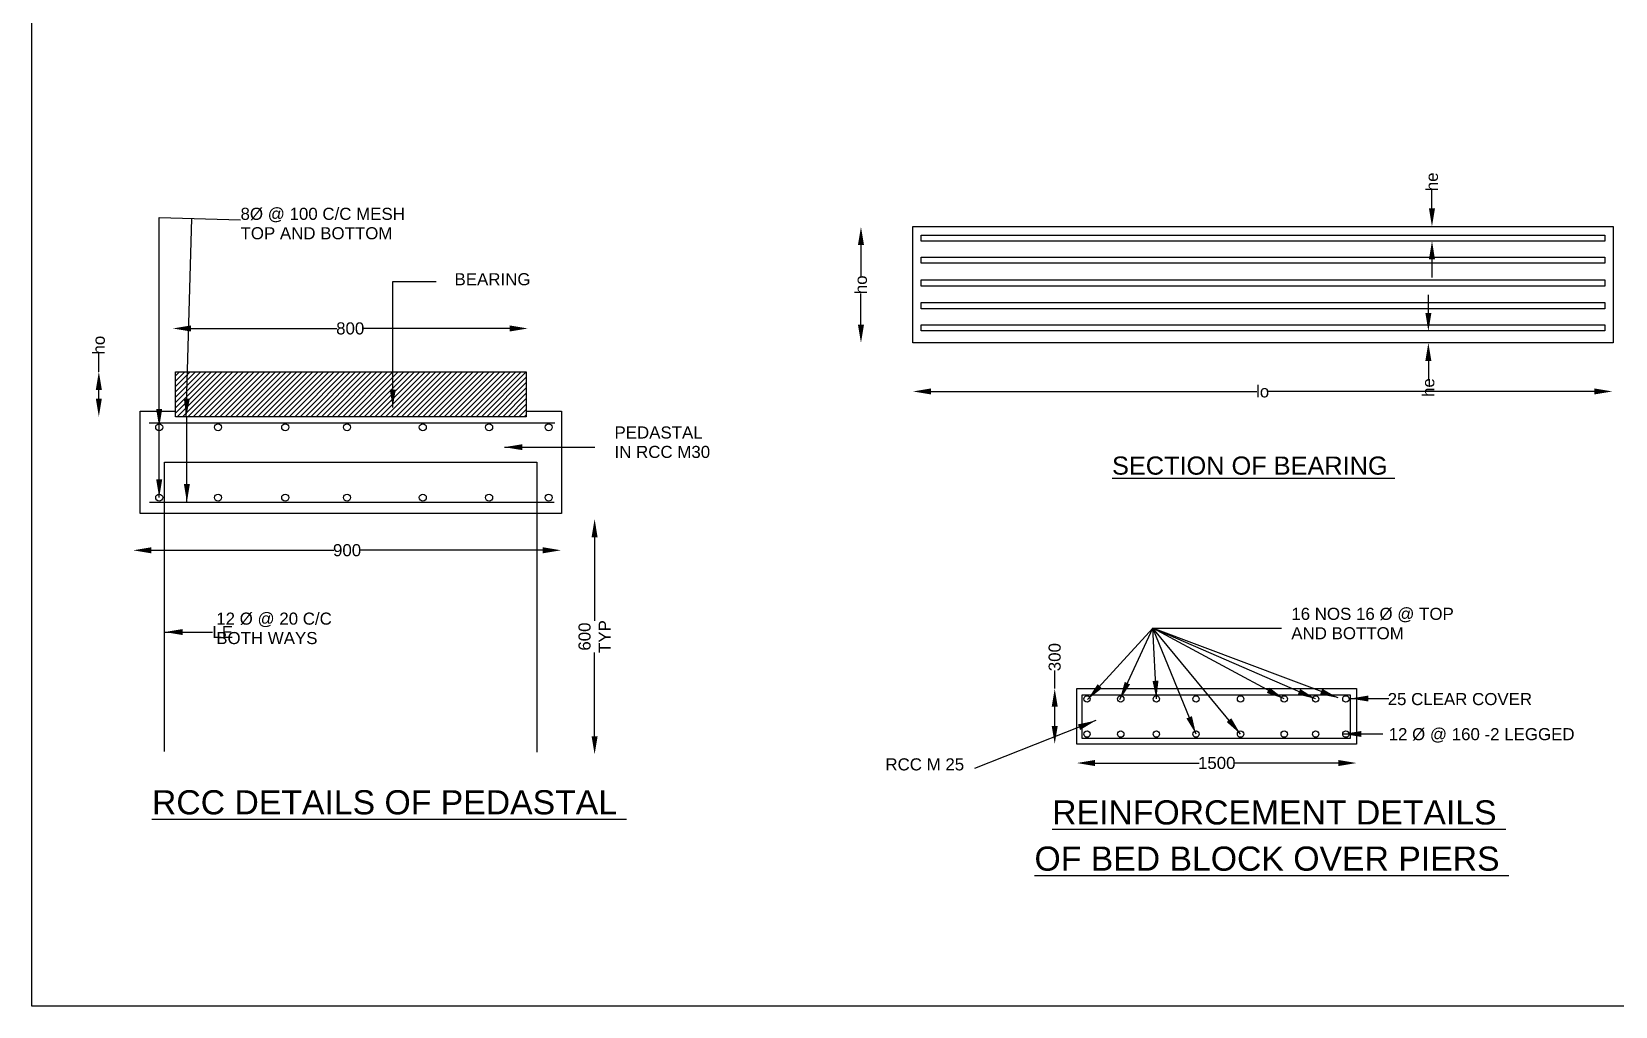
# Model space of a CAD drawing. Header units: millimetres. Extents: x 5124 to 2533260, y 2311 to 44414494.
# Drawn here: x 2505636 to 2518746, y 44395080 to 44403142 of the extents above; entities that cross this region are included whole.
import ezdxf

# ---------------------------------------------------------------- set-up
doc = ezdxf.new("R2010")
doc.units = ezdxf.units.MM
doc.header["$MEASUREMENT"] = 0
for name, color, linetype in [('DIMENSION', 7, 'Continuous'), ('DRAWING', 2, 'Continuous'), ('TEXT', 7, 'Continuous')]:
    doc.layers.add(name, color=color, linetype=linetype)
doc.styles.get("Standard").update_dxf_attribs({"font": 'arial.ttf', "height": 100})
doc.dimstyles.get("Standard").update_dxf_attribs({"dimtxt": 100, "dimasz": 150, "dimexe": 0.18, "dimexo": 0.0625, "dimgap": 0.09, "dimtad": 0, "dimdec": 0, "dimzin": 0, "dimdsep": 46, "dimtxsty": 'Standard', "dimcen": 0.09, "dimse1": 1, "dimse2": 1, "dimadec": 0, "dimazin": 0, "dimtfac": 1, "dimtdec": 0, "dimtofl": 0, "dimtmove": 0, "dimatfit": 3, "dimfxl": 1, "dimtolj": 1, "dimtzin": 0, "dimarcsym": 0})

# ---------------------------------------------------------------- blocks, each defined once
blk = doc.blocks.new('*D96')
at = {"layer": 'Defpoints', "color": 0, "transparency": 16777216}
for p in [(2509742, 44400687), (2509742, 44400676), (2506804, 44400646)]:
    blk.add_point(p, dxfattribs=at)
at = {"layer": 'DIMENSION', "color": 0, "lineweight": -2, "transparency": 16777216}
for p, q in [((2506954, 44400687), (2508163, 44400687)), ((2509592, 44400687), (2508383, 44400687))]:
    blk.add_line(p, q, dxfattribs=at)
at = {"layer": 'DIMENSION', "color": 0, "transparency": 16777216}
for points in [[(2506954, 44400712), (2506954, 44400662), (2506804, 44400687)], [(2509592, 44400712), (2509592, 44400662), (2509742, 44400687)]]:
    blk.add_solid(points, dxfattribs=at)
at = {"layer": 'DIMENSION', "color": 0, "transparency": 16777216, "insert": (2508273, 44400687), "char_height": 100, "attachment_point": 5}
blk.add_mtext('\\A1;800', dxfattribs=at)
blk = doc.blocks.new('*D97')
at = {"layer": 'Defpoints', "color": 0, "transparency": 16777216}
for p in [(2506192, 44400329), (2506827, 44400329), (2506827, 44399957)]:
    blk.add_point(p, dxfattribs=at)
at = {"layer": 'DIMENSION', "color": 0, "lineweight": -2, "transparency": 16777216}
for p, q in [((2506192, 44400329), (2506192, 44400479)), ((2506192, 44400107), (2506192, 44400179))]:
    blk.add_line(p, q, dxfattribs=at)
at = {"layer": 'DIMENSION', "color": 0, "transparency": 16777216}
for points in [[(2506167, 44400179), (2506217, 44400179), (2506192, 44400329)], [(2506167, 44400107), (2506217, 44400107), (2506192, 44399957)]]:
    blk.add_solid(points, dxfattribs=at)
at = {"layer": 'DIMENSION', "color": 0, "transparency": 16777216, "insert": (2506192, 44400549), "char_height": 100, "attachment_point": 5, "rotation": 90}
blk.add_mtext('\\A1;ho', dxfattribs=at)
blk = doc.blocks.new('*D98')
at = {"layer": 'Defpoints', "color": 0, "transparency": 16777216}
for p in [(2506476, 44398866), (2510017, 44398866), (2510017, 44398852)]:
    blk.add_point(p, dxfattribs=at)
at = {"layer": 'DIMENSION', "color": 0, "lineweight": -2, "transparency": 16777216}
for p, q in [((2506626, 44398852), (2508136, 44398852)), ((2509867, 44398852), (2508357, 44398852))]:
    blk.add_line(p, q, dxfattribs=at)
at = {"layer": 'DIMENSION', "color": 0, "transparency": 16777216}
for points in [[(2506626, 44398877), (2506626, 44398827), (2506476, 44398852)], [(2509867, 44398877), (2509867, 44398827), (2510017, 44398852)]]:
    blk.add_solid(points, dxfattribs=at)
at = {"layer": 'DIMENSION', "color": 0, "transparency": 16777216, "insert": (2508247, 44398852), "char_height": 100, "attachment_point": 5}
blk.add_mtext('\\A1;900', dxfattribs=at)
blk = doc.blocks.new('*D99')
at = {"layer": 'Defpoints', "color": 0, "transparency": 16777216}
for p in [(2510296, 44399110), (2510298, 44399110), (2510298, 44397164)]:
    blk.add_point(p, dxfattribs=at)
at = {"layer": 'DIMENSION', "color": 0, "lineweight": -2, "transparency": 16777216}
for p, q in [((2510296, 44398960), (2510296, 44398269)), ((2510296, 44397314), (2510296, 44398006))]:
    blk.add_line(p, q, dxfattribs=at)
at = {"layer": 'DIMENSION', "color": 0, "transparency": 16777216}
for points in [[(2510271, 44398960), (2510321, 44398960), (2510296, 44399110)], [(2510271, 44397314), (2510321, 44397314), (2510296, 44397164)]]:
    blk.add_solid(points, dxfattribs=at)
at = {"layer": 'DIMENSION', "color": 0, "transparency": 16777216, "insert": (2510296, 44398138), "char_height": 100, "attachment_point": 5, "rotation": 90}
blk.add_mtext('\\A1;600 \\PTYP', dxfattribs=at)
blk = doc.blocks.new('*D100')
at = {"layer": 'Defpoints', "color": 0, "transparency": 16777216}
for p in [(2512501, 44401527), (2512929, 44401527), (2512929, 44400568)]:
    blk.add_point(p, dxfattribs=at)
at = {"layer": 'DIMENSION', "color": 0, "lineweight": -2, "transparency": 16777216}
for p, q in [((2512501, 44401377), (2512501, 44401118)), ((2512501, 44400718), (2512501, 44400977))]:
    blk.add_line(p, q, dxfattribs=at)
at = {"layer": 'DIMENSION', "color": 0, "transparency": 16777216}
for points in [[(2512476, 44401377), (2512526, 44401377), (2512501, 44401527)], [(2512476, 44400718), (2512526, 44400718), (2512501, 44400568)]]:
    blk.add_solid(points, dxfattribs=at)
at = {"layer": 'DIMENSION', "color": 0, "transparency": 16777216, "insert": (2512501, 44401048), "char_height": 100, "attachment_point": 5, "rotation": 90}
blk.add_mtext('\\A1;ho', dxfattribs=at)
blk = doc.blocks.new('*D101')
at = {"layer": 'Defpoints', "color": 0, "transparency": 16777216}
for p in [(2518722, 44400166), (2512931, 44400134), (2518722, 44400134)]:
    blk.add_point(p, dxfattribs=at)
at = {"layer": 'DIMENSION', "color": 0, "lineweight": -2, "transparency": 16777216}
for p, q in [((2513081, 44400166), (2515779, 44400166)), ((2518572, 44400166), (2515874, 44400166))]:
    blk.add_line(p, q, dxfattribs=at)
at = {"layer": 'DIMENSION', "color": 0, "transparency": 16777216}
for points in [[(2513081, 44400191), (2513081, 44400141), (2512931, 44400166)], [(2518572, 44400191), (2518572, 44400141), (2518722, 44400166)]]:
    blk.add_solid(points, dxfattribs=at)
at = {"layer": 'DIMENSION', "color": 0, "transparency": 16777216, "insert": (2515826, 44400166), "char_height": 100, "attachment_point": 5}
blk.add_mtext('\\A1;lo', dxfattribs=at)
blk = doc.blocks.new('*D107')
at = {"layer": 'Defpoints', "color": 0, "transparency": 16777216}
for p in [(2514288, 44397249), (2516604, 44397249), (2516604, 44397092)]:
    blk.add_point(p, dxfattribs=at)
at = {"layer": 'DIMENSION', "color": 0, "lineweight": -2, "transparency": 16777216}
for p, q in [((2514438, 44397092), (2515301, 44397092)), ((2516454, 44397092), (2515591, 44397092))]:
    blk.add_line(p, q, dxfattribs=at)
at = {"layer": 'DIMENSION', "color": 0, "transparency": 16777216}
for points in [[(2514438, 44397117), (2514438, 44397067), (2514288, 44397092)], [(2516454, 44397117), (2516454, 44397067), (2516604, 44397092)]]:
    blk.add_solid(points, dxfattribs=at)
at = {"layer": 'DIMENSION', "color": 0, "transparency": 16777216, "insert": (2515446, 44397092), "char_height": 100, "attachment_point": 5}
blk.add_mtext('\\A1;1500', dxfattribs=at)
blk = doc.blocks.new('*D108')
at = {"layer": 'Defpoints', "color": 0, "transparency": 16777216}
for p in [(2514105, 44397708), (2514288, 44397708), (2514288, 44397249)]:
    blk.add_point(p, dxfattribs=at)
at = {"layer": 'DIMENSION', "color": 0, "lineweight": -2, "transparency": 16777216}
for p, q in [((2514105, 44397708), (2514105, 44397858)), ((2514105, 44397399), (2514105, 44397558))]:
    blk.add_line(p, q, dxfattribs=at)
at = {"layer": 'DIMENSION', "color": 0, "transparency": 16777216}
for points in [[(2514080, 44397558), (2514130, 44397558), (2514105, 44397708)], [(2514080, 44397399), (2514130, 44397399), (2514105, 44397249)]]:
    blk.add_solid(points, dxfattribs=at)
at = {"layer": 'DIMENSION', "color": 0, "transparency": 16777216, "insert": (2514105, 44397968), "char_height": 100, "attachment_point": 5, "rotation": 90}
blk.add_mtext('\\A1;300', dxfattribs=at)
blk = doc.blocks.new('*D110')
at = {"layer": 'Defpoints', "color": 0, "transparency": 16777216}
for p in [(2518659, 44401088), (2519006, 44401088), (2518659, 44401038)]:
    blk.add_point(p, dxfattribs=at)
at = {"layer": 'DIMENSION', "color": 0, "lineweight": -2, "transparency": 16777216}
for p, q in [((2519006, 44401238), (2519006, 44401388)), ((2519006, 44400888), (2519006, 44400738))]:
    blk.add_line(p, q, dxfattribs=at)
at = {"layer": 'DIMENSION', "color": 0, "transparency": 16777216}
for points in [[(2518981, 44401238), (2519031, 44401238), (2519006, 44401088)], [(2518981, 44400888), (2519031, 44400888), (2519006, 44401038)]]:
    blk.add_solid(points, dxfattribs=at)
at = {"layer": 'DIMENSION', "color": 0, "transparency": 16777216, "insert": (2519006, 44401455), "char_height": 100, "attachment_point": 5, "rotation": 90}
blk.add_mtext('\\A1;hs', dxfattribs=at)
blk = doc.blocks.new('*D111')
at = {"layer": 'Defpoints', "color": 0, "transparency": 16777216}
for p in [(2517226, 44401530), (2517228, 44401530), (2517226, 44401410)]:
    blk.add_point(p, dxfattribs=at)
at = {"layer": 'DIMENSION', "color": 0, "lineweight": -2, "transparency": 16777216}
for p, q in [((2517228, 44401680), (2517228, 44401830)), ((2517228, 44401260), (2517228, 44401110))]:
    blk.add_line(p, q, dxfattribs=at)
at = {"layer": 'DIMENSION', "color": 0, "transparency": 16777216}
for points in [[(2517203, 44401680), (2517253, 44401680), (2517228, 44401530)], [(2517203, 44401260), (2517253, 44401260), (2517228, 44401410)]]:
    blk.add_solid(points, dxfattribs=at)
at = {"layer": 'DIMENSION', "color": 0, "transparency": 16777216, "insert": (2517228, 44401900), "char_height": 100, "attachment_point": 5, "rotation": 90}
blk.add_mtext('\\A1;he', dxfattribs=at)
blk = doc.blocks.new('*D112')
at = {"layer": 'Defpoints', "color": 0, "transparency": 16777216}
for p in [(2517198, 44400568), (2517228, 44400666), (2517228, 44400568)]:
    blk.add_point(p, dxfattribs=at)
at = {"layer": 'DIMENSION', "color": 0, "lineweight": -2, "transparency": 16777216}
for p, q in [((2517198, 44400816), (2517198, 44400966)), ((2517198, 44400418), (2517198, 44400268))]:
    blk.add_line(p, q, dxfattribs=at)
at = {"layer": 'DIMENSION', "color": 0, "transparency": 16777216}
for points in [[(2517173, 44400816), (2517223, 44400816), (2517198, 44400666)], [(2517173, 44400418), (2517223, 44400418), (2517198, 44400568)]]:
    blk.add_solid(points, dxfattribs=at)
at = {"layer": 'DIMENSION', "color": 0, "transparency": 16777216, "insert": (2517198, 44400198), "char_height": 100, "attachment_point": 5, "rotation": 90}
blk.add_mtext('\\A1;he', dxfattribs=at)

msp = doc.modelspace()

# ---------------------------------------------------------------- hatches: boundary and pattern name
at = {"layer": 'DRAWING'}
h = msp.add_hatch(dxfattribs=at)
h.set_pattern_fill('ANSI31', color=0, scale=250, style=0)
h.paths.add_polyline_path([(2506827.2, 44400328.6), (2509730.6, 44400328.6), (2509730.6, 44399956.6), (2506827.2, 44399956.6)])

# ---------------------------------------------------------------- linework, layer by layer
at = {"layer": 'DIMENSION'}
msp.add_lwpolyline([(2533260, 44395079.5), (2505636, 44395079.5), (2505636, 44414494), (2533260, 44414494)], close=True, dxfattribs=at)
at = {"layer": 'DRAWING', "color": 0}
for points in [[(2512929.3, 44401530.2), (2518728.2, 44401530.2), (2518728.2, 44400568), (2512929.3, 44400568)], [(2512998.7, 44401460.1), (2518658.8, 44401460.1), (2518658.8, 44401409.7), (2512998.7, 44401409.7)], [(2512998.7, 44401278), (2518658.8, 44401278), (2518658.8, 44401227.6), (2512998.7, 44401227.6)], [(2512998.7, 44401088), (2518658.8, 44401088), (2518658.8, 44401037.6), (2512998.7, 44401037.6)], [(2512998.7, 44400901.1), (2518658.8, 44400901.1), (2518658.8, 44400850.7), (2512998.7, 44400850.7)], [(2512998.7, 44400716.6), (2518658.8, 44400716.6), (2518658.8, 44400666.2), (2512998.7, 44400666.2)], [(2506827.2, 44400328.6), (2509730.6, 44400328.6), (2509730.6, 44399956.6), (2506827.2, 44399956.6)], [(2514288.5, 44397707.8), (2516603.6, 44397707.8), (2516603.6, 44397248.6), (2514288.5, 44397248.6)], [(2514333, 44397655.9), (2516551.7, 44397655.9), (2516551.7, 44397295.5), (2514333, 44397295.5)]]:
    msp.add_lwpolyline(points, close=True, dxfattribs=at)
for points in [[(2509730.6, 44400002.4), (2510022.3, 44400002.4), (2510022.3, 44399156.8), (2506533.7, 44399156.8), (2506533.7, 44400002.4), (2506827.2, 44400002.4)], [(2506607.9, 44399906.1), (2509965.6, 44399906.1)], [(2506736.3, 44397187.2), (2506736.3, 44399579.6), (2509818.6, 44399579.6), (2509818.6, 44397181.6)], [(2506610.3, 44399250), (2509962.6, 44399250)]]:
    msp.add_lwpolyline(points, dxfattribs=at)
for centre, radius in [((2506691.6, 44399869.9), 29), ((2507179.1, 44399869.9), 29), ((2507734.9, 44399869.9), 29), ((2508246.7, 44399869.9), 29), ((2508874, 44399869.9), 29), ((2509422.9, 44399869.9), 29), ((2509915.3, 44399869.9), 29), ((2506691.6, 44399287.6), 29), ((2507179.1, 44399287.6), 29), ((2507734.9, 44399287.6), 29), ((2508246.7, 44399287.6), 29), ((2508874, 44399287.6), 29), ((2509422.9, 44399287.6), 29), ((2509915.3, 44399287.6), 29), ((2514372.2, 44397622.5), 26.3), ((2514651.5, 44397622.5), 26.3), ((2514946.6, 44397622.5), 26.3), ((2515274.5, 44397622.5), 26.3), ((2515643, 44397622.5), 26.3), ((2516004.6, 44397622.5), 26.3), ((2516264.7, 44397622.5), 26.3), ((2516515.4, 44397622.5), 26.3), ((2514372.2, 44397331.4), 26.3), ((2514651.5, 44397331.4), 26.3), ((2514946.6, 44397331.4), 26.3), ((2515274.5, 44397331.4), 26.3), ((2515643, 44397331.4), 26.3), ((2516004.6, 44397331.4), 26.3), ((2516264.7, 44397331.4), 26.3), ((2516515.4, 44397331.4), 26.3)]:
    msp.add_circle(centre, radius, dxfattribs=at)

# ---------------------------------------------------------------- texts
at = {"layer": 'DIMENSION', "insert": (2507132.1, 44398225.5), "char_height": 100, "attachment_point": 1}
msp.add_mtext('\\A1;LE ', dxfattribs=at)
at = {"layer": 'DIMENSION', "color": 0, "insert": (2514917.9, 44398158), "char_height": 100, "attachment_point": 9}
msp.add_mtext('\\A1;', dxfattribs=at)
at = {"layer": 'TEXT', "color": 0}
for s, height, p in [('8Ø @ 100 C/C MESH ', 100, (2507365, 44401585.5)), ('TOP AND BOTTOM ', 100, (2507365, 44401424.9)), ('BEARING ', 100, (2509136.5, 44401044.4)), ('PEDASTAL ', 100, (2510460.8, 44399776.6)), ('IN RCC M30 ', 100, (2510460.8, 44399615.9)), ('%%USECTION OF BEARING ', 150, (2514579.2, 44399477.6)), ('12 Ø @ 20 C/C', 100, (2507163.8, 44398236.6)), ('16 NOS 16 Ø @ TOP ', 100, (2516063.4, 44398276.4)), ('AND BOTTOM ', 100, (2516063.4, 44398115.7)), ('BOTH WAYS ', 100, (2507163.8, 44398076)), ('25 CLEAR COVER ', 100, (2516861.1, 44397571.3)), ('12 Ø @ 160 -2 LEGGED ', 100, (2516869, 44397280.9)), ('RCC M 25', 100, (2512703.3, 44397031)), ('%%URCC DETAILS OF PEDASTAL ', 200, (2506631.8, 44396667.3)), ('%%UREINFORCEMENT DETAILS ', 200, (2514084, 44396583.6)), ('%%UOF BED BLOCK OVER PIERS ', 200, (2513937.5, 44396201.3))]:
    msp.add_text(s, height=height, dxfattribs=at).set_placement(p)

# ---------------------------------------------------------------- dimensions: what is measured, and where the dimension line sits
at = {"layer": 'DIMENSION', "color": 0}
for base, p1, p2, text, picture, middle in [((2517228, 44401530.2), (2517226, 44401409.7), (2517226, 44401530.2), 'he', '*D111', (2517228, 44401900.5)), ((2512501.5, 44401527), (2512929.3, 44400568), (2512929.3, 44401527), 'ho', '*D100', (2512501.5, 44401047.5)), ((2519006, 44401088), (2518658.8, 44401037.6), (2518658.8, 44401088), 'hs', '*D110', (2519006, 44401454.6)), ((2517198, 44400568), (2517228, 44400666.2), (2517228, 44400568), 'he', '*D112', (2517198, 44400197.7)), ((2506192, 44400328.6), (2506827.2, 44399956.6), (2506827.2, 44400328.6), 'ho', '*D97', (2506192, 44400549.2)), ((2510296, 44399110.5), (2510298, 44397164.5), (2510298, 44399110.5), '600 \\PTYP', '*D99', (2510296, 44398137.5)), ((2514105.5, 44397707.8), (2514288.5, 44397248.6), (2514288.5, 44397707.8), '300', '*D108', (2514105.5, 44397968.1))]:
    dim = msp.add_linear_dim(base=base, p1=p1, p2=p2, angle=90, text=text, dimstyle='Standard', dxfattribs=at)
    dim.commit()
    dim.dimension.update_dxf_attribs({"geometry": picture, "text_midpoint": middle})
for base, p1, p2, text, picture, middle in [((2509742.5, 44400687), (2506803.5, 44400645.5), (2509742.5, 44400676.5), '800', '*D96', (2508273, 44400687)), ((2518722, 44400166), (2512931, 44400133.5), (2518722, 44400133.5), 'lo', '*D101', (2515826.5, 44400166)), ((2510017, 44398852), (2506476.5, 44398866), (2510017, 44398866), '900', '*D98', (2508246.8, 44398852)), ((2516603.6, 44397092), (2514288.5, 44397248.6), (2516603.6, 44397248.6), '1500', '*D107', (2515446, 44397092))]:
    dim = msp.add_linear_dim(base=base, p1=p1, p2=p2, text=text, dimstyle='Standard', dxfattribs=at)
    dim.commit()
    dim.dimension.update_dxf_attribs({"geometry": picture, "text_midpoint": middle})

# ---------------------------------------------------------------- leaders
for points in [[(2506691.6, 44399869.9), (2506691.6, 44401604.5), (2507365, 44401585.5)], [(2506916, 44399956.6), (2506962.3, 44401596.9)], [(2508625, 44400032), (2508625, 44401074.5), (2508985, 44401074.5)], [(2506921, 44399250), (2506921, 44399956.6)], [(2506691.6, 44399287.6), (2506691.6, 44399869.9)], [(2509549, 44399705), (2510298, 44399705)], [(2514376.5, 44397616.5), (2514918, 44398208), (2515983.5, 44398208)], [(2514643.5, 44397616.5), (2514918, 44398208)], [(2514946.6, 44397622.5), (2514918, 44398208)], [(2515274.5, 44397331.4), (2514918, 44398208)], [(2515643, 44397331.4), (2514918, 44398208)], [(2516004.6, 44397622.5), (2514918, 44398208)], [(2516264.7, 44397622.5), (2514918, 44398208)], [(2516451, 44397630.5), (2514918, 44398208)], [(2516551.7, 44397625.5), (2516870, 44397625.5)], [(2516493.5, 44397332.5), (2516821, 44397332.5)]]:
    msp.add_leader(points, dimstyle='Standard', override={"dimgap": 0.09, "dimtad": 0}, dxfattribs=at)
at = {"layer": 'DIMENSION', "annotation_type": 0, "has_hookline": 1, "hookline_direction": 0, "text_width": 153.1}
msp.add_leader([(2506736.3, 44398175.5), (2507132, 44398175.5)], dimstyle='Standard', override={"dimgap": 0.09, "dimtad": 0}, dxfattribs=at)
at = {"layer": 'DIMENSION'}
msp.add_leader([(2514445.5, 44397443.5), (2513440.5, 44397046.5)], dimstyle='Standard', override={"dimgap": 0.09, "dimtad": 0}, dxfattribs=at)

doc.saveas('drawing.dxf')
